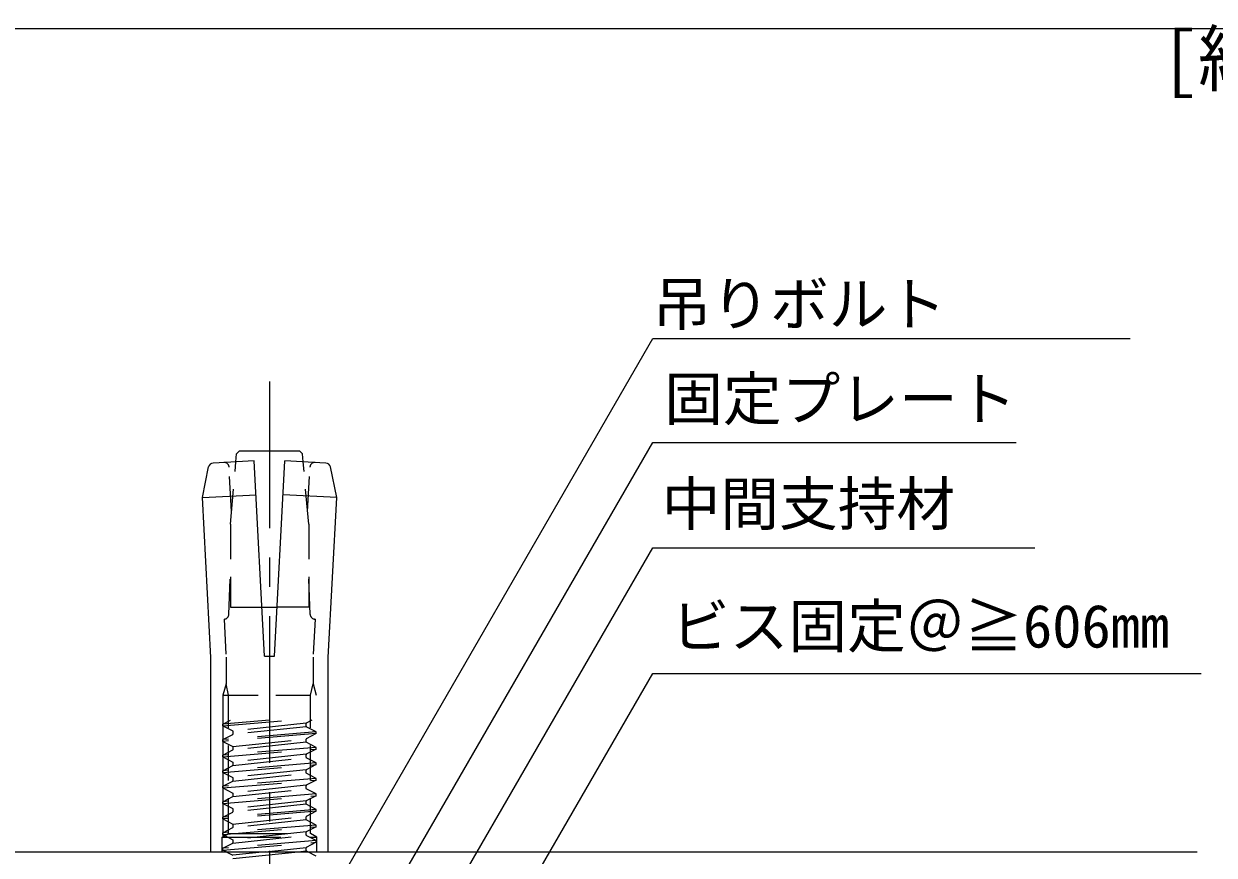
# Model space of a CAD drawing. Units: millimetres on the paper, enlarged 20 times, with parts at other scales. Extents: x -3900 to 3900, y -2694 to 2650.
# Drawn here: x 2670 to 3481, y 313 to 880 of the extents above; entities that cross this region are included whole.
import ezdxf
from ezdxf.enums import TextEntityAlignment as Align

# ---------------------------------------------------------------- set-up
doc = ezdxf.new("R2010")
doc.units = ezdxf.units.MM
doc.header["$LTSCALE"] = 20
for name, pattern in [('CHAIN1', [8, 5, -1, 1, -1]), ('DASHED1', [1.8, 1.2, -0.6]), ('DASHED2', [3, 2, -1])]:
    doc.linetypes.add(name, pattern=pattern)
for name, color, linetype, lineweight in [('2-0_中心線', 7, 'Continuous', 18), ('2-1_吊り材', 7, 'DASHED2', 18), ('2-6_文字', 7, 'Continuous', 18), ('2-9_躯体他', 4, 'Continuous', 9), ('2-C_ビス・アンカーボルト・強調図形', 2, 'Continuous', 25), ('F-3_野縁', 3, 'Continuous', 18)]:
    doc.layers.add(name, color=color, linetype=linetype, lineweight=lineweight)
doc.layers.add('F-6_文字', color=7, linetype='Continuous')
doc.styles.add('ＭＳ ゴシック', font='')
doc.styles.get('ＭＳ ゴシック').set_extended_font_data('MS Gothic')

msp = doc.modelspace()

# ---------------------------------------------------------------- linework, layer by layer
at = {"layer": '2-0_中心線', "color": 4, "linetype": 'CHAIN1', "lineweight": 9}
msp.add_line((2837.05, 636.06), (2837.05, 85.5), dxfattribs=at)
at = {"layer": '2-1_吊り材'}
for p, q in [((2805.3, 402.42), (2810.38, 405.07)), ((2837.05, 405.07), (2805.3, 402.42)), ((2805.3, 401.25), (2851.15, 405.07)), ((2805.3, 401.25), (2805.3, 402.42)), ((2805.3, 401.25), (2812.07, 397.72)), ((2862.03, 403.01), (2812.07, 397.72)), ((2862.03, 400.66), (2812.07, 395.37)), ((2865.97, 405.07), (2862.03, 403.01)), ((2868.8, 397.13), (2862.03, 400.66)), ((2868.8, 397.13), (2805.3, 391.84)), ((2868.8, 395.96), (2805.3, 390.67)), ((2805.3, 391.84), (2812.07, 395.37)), ((2805.3, 390.67), (2805.3, 391.84)), ((2805.3, 390.67), (2812.07, 387.14)), ((2812.07, 387.14), (2862.03, 392.43)), ((2862.03, 390.08), (2812.07, 384.78)), ((2868.8, 395.96), (2862.03, 392.43)), ((2868.8, 386.55), (2862.03, 390.08)), ((2868.8, 395.96), (2868.8, 397.13)), ((2868.8, 386.55), (2805.3, 381.26)), ((2805.3, 380.08), (2868.8, 385.37)), ((2805.3, 381.26), (2812.07, 384.78)), ((2862.03, 381.85), (2812.07, 376.56)), ((2868.8, 385.37), (2862.03, 381.85)), ((2868.8, 385.37), (2868.8, 386.55)), ((2805.3, 380.08), (2805.3, 381.26)), ((2805.3, 380.08), (2812.07, 376.56)), ((2868.8, 375.97), (2805.3, 370.67)), ((2805.3, 369.5), (2868.8, 374.79)), ((2805.3, 370.67), (2812.07, 374.2)), ((2812.07, 374.2), (2862.03, 379.49)), ((2868.8, 375.97), (2862.03, 379.49)), ((2868.8, 374.79), (2862.03, 371.26)), ((2868.8, 374.79), (2868.8, 375.97)), ((2805.3, 369.5), (2805.3, 370.67)), ((2805.3, 369.5), (2812.07, 365.97)), ((2868.8, 365.38), (2805.3, 360.09)), ((2862.03, 371.26), (2812.07, 365.97)), ((2812.07, 363.62), (2862.03, 368.91)), ((2868.8, 365.38), (2862.03, 368.91)), ((2868.8, 364.21), (2868.8, 365.38)), ((2805.3, 358.92), (2868.8, 364.21)), ((2805.3, 360.09), (2812.07, 363.62)), ((2805.3, 358.92), (2805.3, 360.09)), ((2805.3, 358.92), (2812.07, 355.39)), ((2862.03, 360.68), (2812.07, 355.39)), ((2812.07, 353.03), (2862.03, 358.33)), ((2868.8, 364.21), (2862.03, 360.68)), ((2868.8, 354.8), (2862.03, 358.33)), ((2868.8, 354.8), (2805.3, 349.51)), ((2805.3, 348.33), (2868.8, 353.62)), ((2805.3, 349.51), (2812.07, 353.03)), ((2805.3, 348.33), (2805.3, 349.51)), ((2862.03, 350.1), (2812.07, 344.81)), ((2868.8, 353.62), (2862.03, 350.1)), ((2868.8, 353.62), (2868.8, 354.8)), ((2805.3, 348.33), (2812.07, 344.81)), ((2868.8, 344.22), (2805.3, 338.92)), ((2868.8, 343.04), (2805.3, 337.75)), ((2805.3, 338.92), (2812.07, 342.45)), ((2862.03, 347.74), (2812.07, 342.45)), ((2868.8, 344.22), (2862.03, 347.74)), ((2868.8, 343.04), (2862.03, 339.51)), ((2868.8, 343.04), (2868.8, 344.22)), ((2805.3, 337.75), (2805.3, 338.92)), ((2805.3, 337.75), (2812.07, 334.22)), ((2868.8, 333.63), (2805.3, 328.34)), ((2812.07, 334.22), (2862.03, 339.51)), ((2862.03, 337.16), (2812.07, 331.87)), ((2868.8, 333.63), (2862.03, 337.16)), ((2868.8, 332.46), (2868.8, 333.63)), ((2804.72, 325.4), (2869.38, 325.4)), ((2805.3, 327.17), (2868.8, 332.46)), ((2805.3, 328.34), (2812.07, 331.87)), ((2805.3, 327.17), (2805.3, 328.34)), ((2805.3, 327.17), (2812.07, 323.64)), ((2809.05, 327.91), (2865.05, 327.91)), ((2862.03, 328.93), (2812.07, 323.64)), ((2812.07, 321.28), (2862.03, 326.58)), ((2868.8, 332.46), (2862.03, 328.93)), ((2868.8, 323.05), (2862.03, 326.58)), ((2869.38, 325.4), (2865.05, 327.91)), ((2869.38, 315.4), (2869.38, 325.4)), ((2868.8, 323.05), (2805.3, 317.76)), ((2805.3, 316.58), (2868.8, 321.87)), ((2805.3, 317.76), (2812.07, 321.28)), ((2805.3, 316.58), (2805.3, 317.76)), ((2807.56, 315.4), (2805.3, 316.58)), ((2834.23, 315.4), (2862.03, 318.35)), ((2868.8, 321.87), (2862.03, 318.35)), ((2868.8, 321.87), (2868.8, 323.05))]:
    msp.add_line(p, q, dxfattribs=at)
at = {"layer": '2-1_吊り材', "linetype": 'Continuous'}
for p, q in [((2807.56, 315.4), (2812.07, 313.06)), ((2834.23, 315.4), (2812.07, 313.06)), ((2812.07, 310.7), (2856.47, 315.4)), ((2868.8, 312.47), (2863.16, 315.4))]:
    msp.add_line(p, q, dxfattribs=at)
at = {"layer": '2-1_吊り材'}
for points in [[(2804.72, 315.4), (2804.72, 325.4), (2809.05, 327.91)], [(2856.47, 315.4), (2862.03, 315.99), (2863.16, 315.4)]]:
    msp.add_lwpolyline(points, dxfattribs=at)
for centre, start, end in [((2809.38, 396.55), 336.3783, 23.6217), ((2864.72, 401.84), 156.3783, 203.6217), ((2864.72, 391.25), 156.3783, 203.6217), ((2809.38, 385.96), 336.3783, 23.6217), ((2864.72, 380.67), 156.3783, 203.6217), ((2809.38, 375.38), 336.3783, 23.6217), ((2809.38, 364.8), 336.3783, 23.6217), ((2864.72, 370.09), 156.3783, 203.6217), ((2864.72, 359.5), 156.3783, 203.6217), ((2809.38, 354.21), 336.3783, 23.6217), ((2864.72, 348.92), 156.3783, 203.6217), ((2809.38, 343.63), 336.3783, 23.6217), ((2809.38, 333.05), 336.3783, 23.6217), ((2864.72, 338.34), 156.3783, 203.6217), ((2864.72, 327.75), 156.3783, 203.6217), ((2809.38, 322.46), 336.3783, 23.6217), ((2864.72, 317.17), 156.3783, 203.6217)]:
    msp.add_arc(centre, 2.94, start, end, dxfattribs=at)
at = {"layer": '2-6_文字'}
for p, q in [((2865.37, 262.04), (3098.23, 665.36)), ((3098.23, 665.36), (3423.71, 665.36)), ((2887, 228.49), (3098.23, 594.36)), ((3098.23, 594.36), (3346.08, 594.36)), ((2920.31, 214.46), (3098.23, 522.63)), ((3098.23, 522.63), (3358.79, 522.63)), ((2918.31, 125.26), (3098.23, 436.89)), ((3098.23, 436.89), (3472.08, 436.89))]:
    msp.add_line(p, q, dxfattribs=at)
at = {"layer": '2-9_躯体他'}
for p, q in [((1876.4, 315.4), (3469.41, 315.4)), ((2797.05, 315.4), (2877.05, 315.4))]:
    msp.add_line(p, q, dxfattribs=at)
at = {"layer": '2-C_ビス・アンカーボルト・強調図形'}
for p, q in [((2814.1, 581.22), (2814.58, 586.74)), ((2859.52, 586.74), (2857.52, 588.74)), ((2860, 581.22), (2859.52, 586.74)), ((2791.26, 556.77), (2795.51, 577.73)), ((2875.5, 580.39), (2847.46, 581.88)), ((2882.84, 556.77), (2878.59, 577.73)), ((2791.26, 556.77), (2827.87, 558.71)), ((2797.05, 447.76), (2791.26, 556.77)), ((2882.84, 556.77), (2846.23, 558.71)), ((2877.05, 447.76), (2882.84, 556.77)), ((2831.95, 482.07), (2842.15, 482.07)), ((2806.01, 473.97), (2806.2, 473.98)), ((2868.09, 473.97), (2867.9, 473.98)), ((2797.05, 315.4), (2797.05, 447.76)), ((2877.05, 315.4), (2877.05, 447.76)), ((2805.3, 422.07), (2805.3, 325.74))]:
    msp.add_line(p, q, dxfattribs=at)
at = {"layer": '2-C_ビス・アンカーボルト・強調図形', "linetype": 'DASHED1'}
for p, q in [((2811.13, 547.23), (2809.51, 577.63)), ((2810.38, 538.74), (2814.1, 581.22)), ((2863.72, 538.74), (2860, 581.22)), ((2862.97, 547.23), (2864.59, 577.63)), ((2810.38, 538.74), (2810.38, 482.07)), ((2863.72, 538.74), (2863.72, 482.07)), ((2809.36, 477.19), (2810.38, 507.23)), ((2864.74, 477.19), (2863.72, 507.23)), ((2810.38, 482.07), (2831.95, 482.07)), ((2863.72, 482.07), (2842.15, 482.07)), ((2806.01, 473.97), (2807.38, 448.04)), ((2807.38, 448.04), (2807.38, 429.85)), ((2807.38, 429.85), (2805.3, 422.07)), ((2805.3, 422.07), (2868.8, 422.07)), ((2809.05, 422.07), (2807.38, 429.85)), ((2809.05, 327.91), (2809.05, 422.07)), ((2865.05, 422.07), (2866.72, 429.85)), ((2865.05, 327.91), (2865.05, 422.07)), ((2866.72, 429.85), (2868.8, 422.07))]:
    msp.add_line(p, q, dxfattribs=at)
at = {"layer": '2-C_ビス・アンカーボルト・強調図形'}
for points in [[(2814.58, 586.74), (2816.58, 588.74), (2857.52, 588.74)], [(2833.72, 448.74), (2826.64, 581.88), (2798.6, 580.39)], [(2833.72, 448.74), (2840.38, 448.74), (2847.46, 581.88)]]:
    msp.add_lwpolyline(points, dxfattribs=at)
at = {"layer": '2-C_ビス・アンカーボルト・強調図形', "linetype": 'DASHED1'}
msp.add_lwpolyline([(2868.09, 473.97), (2866.72, 448.04), (2866.72, 429.85)], dxfattribs=at)
at = {"layer": '2-C_ビス・アンカーボルト・強調図形'}
for centre, start, end in [((2798.77, 577.06), 93.04142, 168.54142), ((2875.33, 577.06), 11.45858, 86.95858)]:
    msp.add_arc(centre, 3.33, start, end, dxfattribs=at)
at = {"layer": '2-C_ビス・アンカーボルト・強調図形', "linetype": 'DASHED1'}
for centre, start, end in [((2806.18, 577.46), 3.04142, 93.04142), ((2867.92, 577.46), 86.95858, 176.95858), ((2806.02, 477.31), 273.04142, 358.04142), ((2868.07, 477.31), 181.95858, 266.95858)]:
    msp.add_arc(centre, 3.33, start, end, dxfattribs=at)
at = {"layer": 'F-3_野縁'}
msp.add_line((40, 876.67), (3820, 876.67), dxfattribs=at)

# ---------------------------------------------------------------- texts
at = {"layer": '2-6_文字', "style": 'ＭＳ ゴシック'}
for s, p in [('吊りボルト', (3098.23, 665.36)), ('固定プレート', (3106.08, 600.73)), ('中間支持材', (3104.36, 529.12)), ('ビス固定＠≧606mm', (3110.68, 445.77))]:
    msp.add_text(s, height=29.33, dxfattribs=at).set_placement(p, align=Align.BOTTOM_LEFT)
at = {"layer": 'F-6_文字', "style": 'ＭＳ ゴシック'}
msp.add_text('[縮尺：1/3(mm)]', height=36.66, dxfattribs=at).set_placement((3445, 826.67), align=Align.BOTTOM_LEFT)

doc.saveas('drawing.dxf')
